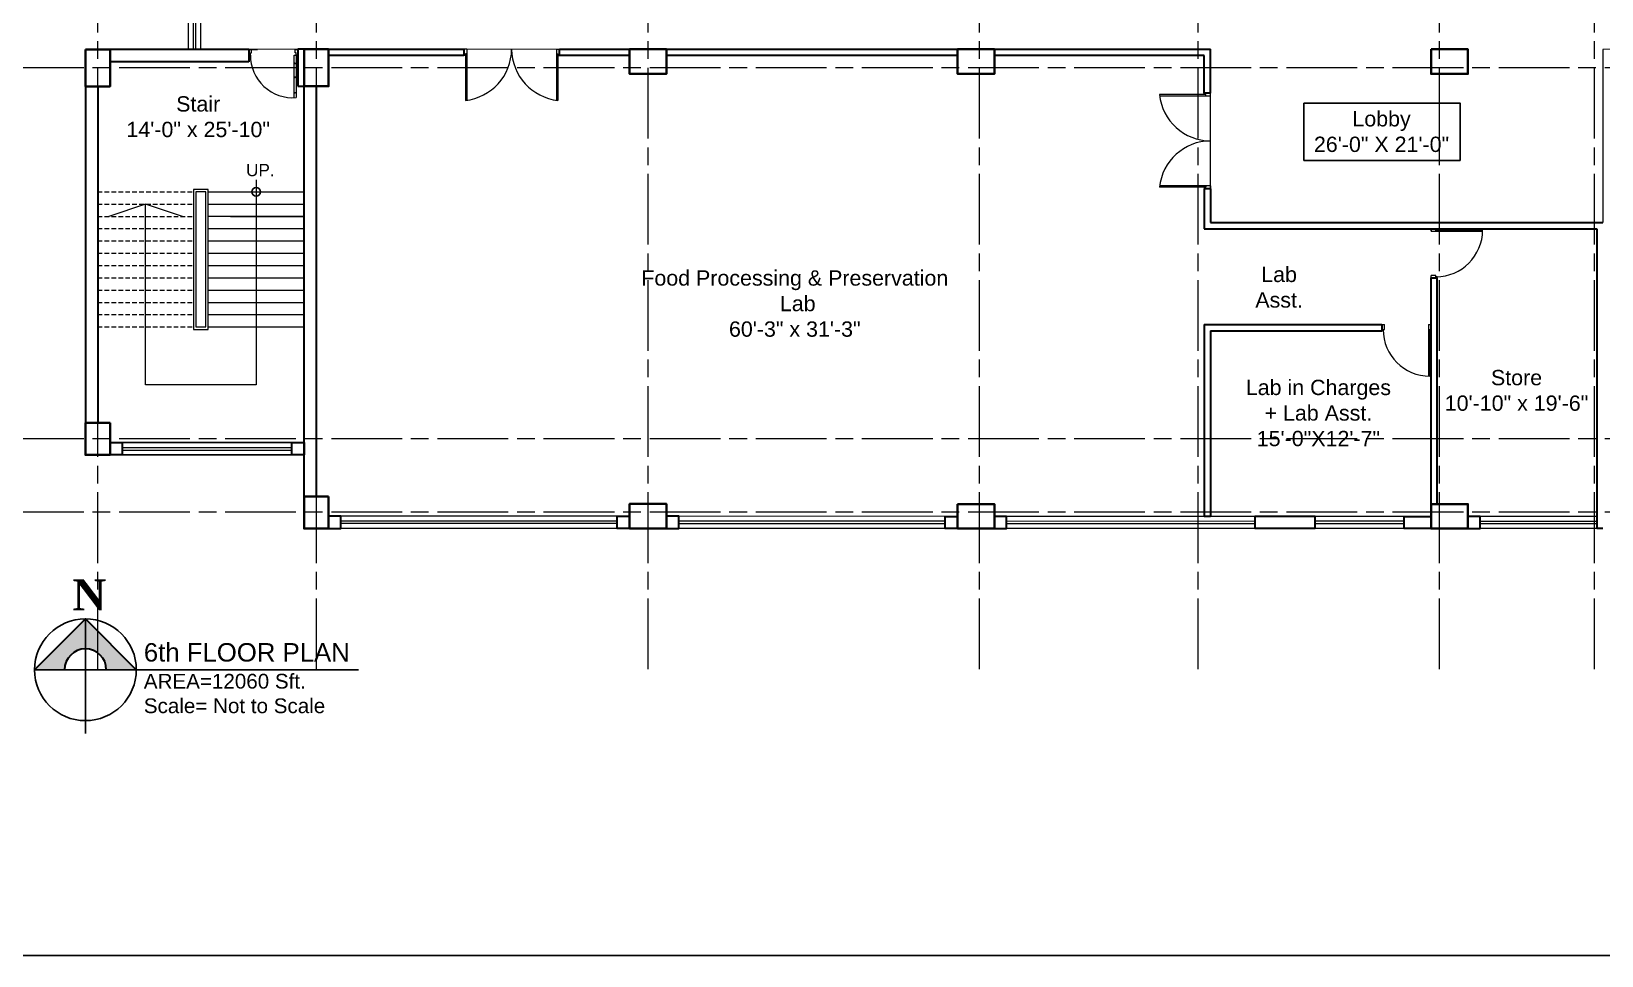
# Model space of a CAD drawing. Header units: inches. Extents: x -12 to 20935469, y -1604 to 24729220.
# Drawn here: x 20887924 to 20889202, y 24710015 to 24710768 of the extents above; entities that cross this region are included whole.
import ezdxf

# ---------------------------------------------------------------- set-up
doc = ezdxf.new("R2010")
doc.units = ezdxf.units.IN
doc.header["$LTSCALE"] = 0.03
doc.header["$MEASUREMENT"] = 0
doc.linetypes.add('ACAD_ISO08W100', pattern=[36, 24, -3, 6, -3])
doc.linetypes.add('DASHED2', pattern=[0.375, 0.25, -0.125])
for name, color, linetype, lineweight in [('column', 1, 'Continuous', 40), ('Door', 7, 'Continuous', 18), ('Gas', 21, 'Continuous', 5), ('Grid Line', 252, 'Continuous', 18), ('Hatch', 253, 'Continuous', 15), ('Low Wall', 7, 'Continuous', 30), ('Main Wall', 7, 'Continuous', 30), ('RAIL', 23, 'Continuous', 13), ('STAIR', 46, 'Continuous', 15), ('wind.', 150, 'Continuous', 20)]:
    doc.layers.add(name, color=color, linetype=linetype, lineweight=lineweight)
doc.layers.add('TEXT', color=7, linetype='Continuous')
doc.styles.add('2', font='swisscl.ttf')
doc.styles.get("Standard").update_dxf_attribs({"font": 'timesbd.ttf'})

# ---------------------------------------------------------------- blocks, each defined once
blk = doc.blocks.new('fff')
at = {"layer": 'Grid Line', "color": 252, "linetype": 'ACAD_ISO08W100', "lineweight": 9, "ltscale": 80, "true_color": 0x939598}
for p, q in [((20830948.3, 24723521.1), (20830948.3, 24724698.8)), ((20831126.3, 24723521.1), (20831126.3, 24724698.8)), ((20831396.3, 24723521.1), (20831396.3, 24724698.8)), ((20831666.3, 24723521.1), (20831666.3, 24724698.8)), ((20831844.3, 24723521.1), (20831844.3, 24724698.8)), ((20832040.8, 24723521.1), (20832040.8, 24724698.8)), ((20832166.8, 24723521.1), (20832166.8, 24724698.8)), ((20833096.9, 24724010.7), (20830726.1, 24724010.7)), ((20833096.9, 24723708.7), (20830726.1, 24723708.7)), ((20833096.9, 24723648.8), (20830726.1, 24723648.8))]:
    blk.add_line(p, q, dxfattribs=at)
blk = doc.blocks.new('Door_45')
at = {"layer": 'Door'}
for p, q in [((1.5, 5), (1.5, 44)), ((3.5, 44), (3.5, 5)), ((1.5, 40), (2.2, 40)), ((2.2, 40), (2.2, 39.5)), ((2.2, 39.5), (2.7, 39.5)), ((2.7, 39.5), (2.7, 40)), ((2.7, 40), (3.5, 40)), ((1.5, 25.8), (2.2, 25.8)), ((2.2, 25.8), (2.2, 25.3)), ((2.2, 25.3), (2.7, 25.3)), ((2.7, 25.8), (3.5, 25.8)), ((2.7, 25.3), (2.7, 25.8)), ((0, 0), (0, 5)), ((0, 5), (1.5, 5)), ((1.5, 12.6), (2.2, 12.6)), ((3.5, 5), (1.5, 5)), ((1.5, 5), (1.5, 3)), ((1.5, 3), (2.5, 3)), ((2.2, 12.6), (2.2, 13.1)), ((2.2, 13.1), (2.7, 13.1)), ((2.5, 3), (2.5, 0)), ((2.7, 13.1), (2.7, 12.6)), ((2.7, 12.6), (3.5, 12.6)), ((42.5, 3), (42.5, 0)), ((43.5, 3), (42.5, 3)), ((45, 5), (43.5, 5)), ((43.5, 5), (43.5, 3)), ((45, 0), (45, 5)), ((2.5, 0), (0, 0)), ((42.5, 0), (45, 0))]:
    blk.add_line(p, q, dxfattribs=at)
blk.add_arc((4.7, 5.3), 38.8, 359.6233, 94.6685, dxfattribs=at)
blk = doc.blocks.new('$D40')
at = {"layer": 'Door'}
for p, q in [((1, 4), (1, 42)), ((2, 0), (2, 42)), ((1, 5), (0, 5)), ((2, 0), (0, 0)), ((2, 4), (1, 4)), ((39, 4), (38, 4)), ((38, 4), (38, 0)), ((40, 0), (38, 0)), ((40, 5), (39, 5)), ((39, 5), (39, 4))]:
    blk.add_line(p, q, dxfattribs=at)
blk.add_arc((1, 4), 38, 0, 90, dxfattribs=at)

msp = doc.modelspace()

# ---------------------------------------------------------------- hatches: boundary and pattern name
at = {"layer": 'Low Wall'}
h = msp.add_hatch(color=256, dxfattribs=at)
h.paths.add_polyline_path([(20887951.1, 24710247.9), (20887926.7, 24710247.9), (20887968.1, 24710289.3), (20887968.1, 24710264.9, 0.414214)])
h.paths.add_polyline_path([(20887968.1, 24710264.9), (20887968.1, 24710289.3), (20888009.5, 24710247.9), (20887985.2, 24710247.9, 0.414214)])

# ---------------------------------------------------------------- linework, layer by layer
for p, q in [((20888108.3, 24710752.8), (20888006.1, 24710752.8)), ((20889063.6, 24710604.9), (20889063.6, 24710606.9)), ((20889068.6, 24710604.9), (20889068.6, 24710606.9)), ((20887993.1, 24710432.8), (20888141.1, 24710432.8)), ((20887993.1, 24710422.8), (20888141.1, 24710422.8)), ((20888176.1, 24710363), (20888176.1, 24710363)), ((20888286.1, 24710363), (20888286.1, 24710363)), ((20888451.1, 24710363), (20888451.1, 24710363)), ((20888718.1, 24710362.8), (20888718.1, 24710362.8)), ((20887968.1, 24710289.3), (20887968.1, 24710195.9)), ((20888009.5, 24710247.9), (20888190.4, 24710247.9))]:
    msp.add_line(p, q)
msp.add_lwpolyline([(20888960.1, 24710709.2), (20889087.3, 24710709.2), (20889087.3, 24710662.6), (20888960.1, 24710662.6)], close=True)
msp.add_lwpolyline([(20888009.5, 24710247.9), (20887926.7, 24710247.9)])
for centre, radius in [((20888107.1, 24710637), 3.61), ((20887968.1, 24710247.9), 41.4)]:
    msp.add_circle(centre, radius)
at = {"layer": 'column', "lineweight": 40, "ltscale": 20}
for points in [[(20887968.1, 24710752.8), (20887988.1, 24710752.8), (20887988.1, 24710722.8), (20887968.1, 24710722.8)], [(20888146.1, 24710753), (20888166.1, 24710753), (20888166.1, 24710723), (20888146.1, 24710723)], [(20888411.1, 24710753), (20888411.1, 24710733), (20888441.1, 24710733), (20888441.1, 24710753)], [(20888678.1, 24710753), (20888678.1, 24710733), (20888708.1, 24710733), (20888708.1, 24710753)], [(20889063.6, 24710753), (20889063.6, 24710733), (20889093.6, 24710733), (20889093.6, 24710753)], [(20887988.1, 24710448.8), (20887968.1, 24710448.8), (20887968.1, 24710422.8), (20887988.1, 24710422.8)], [(20888166.1, 24710388.9), (20888146.1, 24710388.9), (20888146.1, 24710362.9), (20888166.1, 24710362.9)], [(20888441.1, 24710362.9), (20888441.1, 24710382.9), (20888411.1, 24710382.9), (20888411.1, 24710362.9)], [(20888678.1, 24710382.8), (20888678.1, 24710362.8), (20888708.1, 24710362.8), (20888708.1, 24710382.8)], [(20889063.6, 24710382.8), (20889063.6, 24710362.8), (20889093.6, 24710362.8), (20889093.6, 24710382.8)]]:
    msp.add_lwpolyline(points, close=True, dxfattribs=at)
at = {"layer": 'Defpoints'}
msp.add_lwpolyline([(20887723.6, 24711473.8), (20890162.4, 24711473.8), (20890162.4, 24710015.2), (20887723.6, 24710015.2)], close=True, dxfattribs=at)
at = {"layer": 'Door'}
for p, q in [((20888278.7, 24710753), (20888276.1, 24710753)), ((20888278.7, 24710753), (20888278.7, 24710711.4)), ((20888351.5, 24710753), (20888351.5, 24710711.4)), ((20888351.5, 24710753), (20888354.1, 24710753)), ((20888277.4, 24710748), (20888276.1, 24710748)), ((20888277.4, 24710749.3), (20888277.4, 24710711.4)), ((20888278.7, 24710749.3), (20888277.4, 24710749.3)), ((20888351.5, 24710749.3), (20888352.8, 24710749.3)), ((20888352.8, 24710749.3), (20888352.8, 24710711.4)), ((20888352.8, 24710748), (20888354.1, 24710748)), ((20888880.3, 24710716.1), (20888842.4, 24710716.1)), ((20888884, 24710714.8), (20888842.5, 24710714.8)), ((20888879, 24710716.1), (20888879, 24710717.4)), ((20888880.3, 24710714.8), (20888880.3, 24710716.1)), ((20888884, 24710714.8), (20888884, 24710717.4)), ((20888880.3, 24710640.7), (20888842.4, 24710640.7)), ((20888884, 24710642), (20888842.5, 24710642)), ((20888879, 24710640.7), (20888879, 24710639.4)), ((20888880.3, 24710642), (20888880.3, 24710640.7)), ((20888884, 24710642), (20888884, 24710639.4))]:
    msp.add_line(p, q, dxfattribs=at)
for centre, start, end in [((20888272.8, 24710753.4), 276.2217, 359.4094), ((20888357.4, 24710753.4), 180.5906, 263.7783), ((20888884.5, 24710720.7), 186.2217, 269.4094), ((20888884.5, 24710636.2), 90.5906, 173.7783)]:
    msp.add_arc(centre, 42.3, start, end, dxfattribs=at)
at = {"layer": 'Gas', "color": 0, "lineweight": 5}
for points in [[(20888068.1, 24710639), (20888056.1, 24710639), (20888056.1, 24710525), (20888068.1, 24710525)], [(20888066.1, 24710637), (20888058.1, 24710637), (20888058.1, 24710527), (20888066.1, 24710527)]]:
    msp.add_lwpolyline(points, close=True, dxfattribs=at)
at = {"layer": 'Hatch', "lineweight": 0}
msp.add_lwpolyline([(20888062.1, 24710873.2), (20888884, 24710873.2), (20888884, 24711188), (20889063.6, 24711187.9), (20889063.6, 24710873), (20889897.6, 24710873), (20889897.6, 24710753), (20889793.6, 24710753), (20889518.6, 24710753), (20889203.6, 24710752.9), (20889203.6, 24710611.9), (20888884, 24710611.9), (20888884, 24710753), (20888062.1, 24710752.8)], close=True, dxfattribs=at)
at = {"layer": 'Low Wall', "color": 0}
msp.add_lwpolyline([(20887926.7, 24710247.9), (20887968.1, 24710289.3), (20888009.5, 24710247.9)], dxfattribs=at)
at = {"layer": 'Low Wall'}
msp.add_arc((20887968.1, 24710247.9), 17, 0, 180, dxfattribs=at)
at = {"layer": 'Main Wall', "lineweight": 30}
for p, q in [((20888101.1, 24710752.8), (20887988.1, 24710752.8)), ((20888101.1, 24710752.8), (20888101.1, 24710742.8)), ((20888146.1, 24710753), (20888141.1, 24710753)), ((20888141.1, 24710753), (20888141.1, 24710723)), ((20888166.1, 24710753), (20888276.1, 24710753)), ((20888276.1, 24710753), (20888276.1, 24710748)), ((20888354.1, 24710753), (20888411.1, 24710753)), ((20888354.1, 24710748.1), (20888354.1, 24710753)), ((20888441.1, 24710753), (20888884, 24710753)), ((20888884, 24710717.4), (20888884, 24710753)), ((20888101.1, 24710742.8), (20887988.1, 24710742.8)), ((20888276.1, 24710748), (20888166.1, 24710748)), ((20888411.1, 24710748.1), (20888354.1, 24710748.1)), ((20888678.1, 24710748), (20888441.1, 24710748)), ((20888879, 24710748), (20888708.1, 24710748)), ((20888879, 24710717.4), (20888879, 24710748)), ((20887968.1, 24710722.8), (20887968.1, 24710448.8)), ((20887978.1, 24710722.8), (20887978.1, 24710448.8)), ((20888141.1, 24710723), (20888146.1, 24710723)), ((20888146.1, 24710362.9), (20888146.1, 24710722.9)), ((20888156.1, 24710388.9), (20888156.1, 24710722.9)), ((20888884, 24710717.4), (20888879, 24710717.4)), ((20888879, 24710639.4), (20888879, 24710606.9)), ((20888884, 24710639.4), (20888879, 24710639.4)), ((20888884, 24710639.4), (20888884, 24710611.9)), ((20888884, 24710611.9), (20889203.6, 24710611.9)), ((20888879, 24710606.9), (20889198.6, 24710606.9)), ((20889198.6, 24710606.9), (20889198.6, 24710362.8)), ((20889063.6, 24710382.8), (20889063.6, 24710566.9)), ((20889063.6, 24710566.9), (20889068.6, 24710566.9)), ((20889068.6, 24710382.8), (20889068.6, 24710566.9)), ((20888879, 24710528.9), (20888879, 24710372.9)), ((20888879, 24710528.9), (20889023.6, 24710528.9)), ((20888884, 24710523.9), (20888884, 24710372.9)), ((20888884, 24710523.9), (20889023.6, 24710523.9)), ((20889023.6, 24710528.9), (20889023.6, 24710523.9)), ((20888879, 24710372.9), (20888884, 24710372.9)), ((20888969.3, 24710362.8), (20888969.3, 24710372.8)), ((20889203.6, 24710362.8), (20889198.6, 24710362.8))]:
    msp.add_line(p, q, dxfattribs=at)
at = {"layer": 'Main Wall'}
for points in [[(20887988.1, 24710432.8), (20887998.1, 24710432.8), (20887998.1, 24710422.8), (20887988.1, 24710422.8)], [(20888136.1, 24710432.8), (20888146.1, 24710432.8), (20888146.1, 24710422.8), (20888136.1, 24710422.8)]]:
    msp.add_lwpolyline(points, close=True, dxfattribs=at)
at = {"layer": 'Main Wall', "lineweight": 30}
for points in [[(20888166.1, 24710363), (20888176.1, 24710363), (20888176.1, 24710373), (20888166.1, 24710373)], [(20888411.1, 24710363), (20888401.1, 24710363), (20888401.1, 24710373), (20888411.1, 24710373)], [(20888441.1, 24710363), (20888451.1, 24710363), (20888451.1, 24710373), (20888441.1, 24710373)], [(20888678.1, 24710362.8), (20888668.1, 24710362.8), (20888668.1, 24710372.8), (20888678.1, 24710372.8)], [(20888708.1, 24710362.8), (20888718.1, 24710362.8), (20888718.1, 24710372.8), (20888708.1, 24710372.8)], [(20888969.3, 24710362.8), (20888920.3, 24710362.8), (20888920.3, 24710372.9), (20888969.3, 24710372.9)], [(20889063.6, 24710362.8), (20889041.6, 24710362.8), (20889041.6, 24710372.8), (20889063.6, 24710372.8)], [(20889093.6, 24710362.8), (20889103.6, 24710362.8), (20889103.6, 24710372.8), (20889093.6, 24710372.8)]]:
    msp.add_lwpolyline(points, dxfattribs=at)
at = {"layer": 'RAIL', "lineweight": 9}
for p, q in [((20888107.1, 24710646.7), (20888107.1, 24710480)), ((20888017.1, 24710627), (20887987.1, 24710617)), ((20888017.1, 24710480), (20888017.1, 24710627)), ((20888047.1, 24710617), (20888017.1, 24710627)), ((20888146.1, 24710617), (20888068.1, 24710617)), ((20888107.1, 24710480), (20888017.1, 24710480))]:
    msp.add_line(p, q, dxfattribs=at)
at = {"layer": 'STAIR', "color": 32, "linetype": 'DASHED2', "lineweight": 5, "ltscale": 500}
for p, q in [((20887978.1, 24710637), (20888056.1, 24710637)), ((20887978.1, 24710627), (20888056.1, 24710627)), ((20887978.1, 24710617), (20888056.1, 24710617)), ((20887978.1, 24710607), (20888056.1, 24710607)), ((20887978.1, 24710597), (20888056.1, 24710597)), ((20887978.1, 24710587), (20888056.1, 24710587)), ((20887978.1, 24710577), (20888056.1, 24710577)), ((20887978.1, 24710567), (20888056.1, 24710567)), ((20887978.1, 24710557), (20888056.1, 24710557)), ((20887978.1, 24710547), (20888056.1, 24710547)), ((20887978.1, 24710537), (20888056.1, 24710537)), ((20887978.1, 24710527), (20888056.1, 24710527))]:
    msp.add_line(p, q, dxfattribs=at)
at = {"layer": 'STAIR', "color": 32, "lineweight": 5}
for p, q in [((20888068.1, 24710637), (20888146.1, 24710637)), ((20888068.1, 24710627), (20888146.1, 24710627)), ((20888086.1, 24710617), (20888146.1, 24710617)), ((20888068.1, 24710607), (20888146.1, 24710607)), ((20888068.1, 24710597), (20888146.1, 24710597)), ((20888068.1, 24710587), (20888146.1, 24710587)), ((20888068.1, 24710577), (20888146.1, 24710577)), ((20888068.1, 24710567), (20888146.1, 24710567)), ((20888068.1, 24710557), (20888146.1, 24710557)), ((20888068.1, 24710547), (20888146.1, 24710547)), ((20888068.1, 24710537), (20888146.1, 24710537)), ((20888068.1, 24710527), (20888146.1, 24710527))]:
    msp.add_line(p, q, dxfattribs=at)
at = {"layer": 'wind.'}
for p, q in [((20888052.1, 24710753), (20888052.1, 24710873.1)), ((20888056.1, 24710752.8), (20888056.1, 24710873.1)), ((20888058.1, 24710752.8), (20888058.1, 24710873.1)), ((20888062.1, 24710752.8), (20888062.1, 24710873.1)), ((20887998.1, 24710428.8), (20888136.1, 24710428.8)), ((20887998.1, 24710426.8), (20888136.1, 24710426.8))]:
    msp.add_line(p, q, dxfattribs=at)
at = {"layer": 'wind.', "lineweight": 5}
for p, q in [((20888401.1, 24710373), (20888176.1, 24710373)), ((20888401.1, 24710369), (20888176.1, 24710369)), ((20888668.1, 24710372.8), (20888451.1, 24710373)), ((20888668.1, 24710368.8), (20888451.1, 24710368.8)), ((20888920.3, 24710372.8), (20888718.1, 24710372.8)), ((20888920.3, 24710368.8), (20888718.1, 24710368.7)), ((20888969.3, 24710372.9), (20889041.6, 24710372.9)), ((20889041.6, 24710368.8), (20888969.3, 24710368.8)), ((20889198.6, 24710372.8), (20889103.6, 24710372.8)), ((20889198.6, 24710368.7), (20889103.6, 24710368.7)), ((20888401.1, 24710367), (20888176.1, 24710367)), ((20888401.1, 24710363), (20888176.1, 24710363)), ((20888411.1, 24710367), (20888411.1, 24710367)), ((20888668.1, 24710366.8), (20888451.1, 24710366.8)), ((20888668.1, 24710362.8), (20888451.1, 24710363)), ((20888920.3, 24710366.8), (20888718.1, 24710366.7)), ((20889041.6, 24710362.8), (20888718.1, 24710362.8)), ((20889041.6, 24710366.8), (20888969.3, 24710366.8)), ((20889198.6, 24710366.7), (20889103.6, 24710366.7)), ((20889198.6, 24710362.8), (20889103.6, 24710362.8))]:
    msp.add_line(p, q, dxfattribs=at)

# ---------------------------------------------------------------- block references
at = {"layer": 'Door', "color": 250, "ltscale": 20, "xscale": 0.8888888888759539, "yscale": 0.8888888888759539, "zscale": 0.8888888888759539, "rotation": 180}
msp.add_blockref('Door_45', (20888141.1, 24710752.8), dxfattribs=at)
at = {"layer": 'Door'}
for p, rotation in [((20889063.6, 24710606.9), 270), ((20889063.6, 24710528.9), 180)]:
    msp.add_blockref('$D40', p, dxfattribs=dict(at, rotation=rotation))
at = {"layer": 'wind.', "lineweight": 5}
msp.add_blockref('fff', (57029.8, -13272.7), dxfattribs=at)

# ---------------------------------------------------------------- texts
msp.add_text('N', height=25.2).set_placement((20887957.5, 24710296.3))
at = {"layer": 'TEXT', "color": 30, "lineweight": 5, "ltscale": 20, "attachment_point": 2, "style": '2'}
for s, width, gutter_width, insert, char_height in [('\\pxsm1;{\\fArial|b0|i0|c0|p34;\\C0;Stair\\P14\'-0" x 25\'-10"  }', 189.364, 0.282, (20888059.9, 24710714.8), 12.476), ('\\pxsm1,qc;{\\fArial|b0|i0|c0|p34;\\C0;Lobby\\P26\'-0" X 21\'-0" }', 146.388, 0.75, (20889023.3, 24710702.7), 12.476), ('{\\fArial|b0|i0|c0|p34;\\C0;UP.}', 104.76, 0.5, (20888110.5, 24710659.7), 10), ('\\pxsm1;{\\fArial|b0|i0|c0|p34;\\C0;Food Processing & Preservation\\P Lab\\P\\pt7;60\'-3" x 31\'-3" }', 335.264, 0.75, (20888545.6, 24710573.1), 12.476), ('{\\fArial|b0|i0|c0|p34;\\C0;Lab Asst. }', 49.47, 0.5, (20888939.9, 24710576), 12.476), ('{\\fArial|b0|i0|c0|p34;\\C0;Lab in Charges + Lab Asst. \\P15\'-0"X12\'-7"}', 125.693, 0.5, (20888971.9, 24710484), 12.476), ('\\pxsm1;{\\fArial|b0|i0|c0|p34;\\C0;Store\\P10\'-10" x 19\'-6" }', 269.435, 0.75, (20889133.2, 24710492), 12.476), ('\\A1;\\pxql;{\\fArial|b0|i0|c0|p34;\\C0;6th FLOOR PLAN \\P\\H0.8x;AREA=12060 Sft.\\PScale= \\H1x;Not to Scale}', 640.124, 0.5, (20888335.7, 24710269.6), 15)]:
    msp.add_mtext_dynamic_manual_height_columns(s, width=width, gutter_width=gutter_width, heights=[0], dxfattribs=dict(at, insert=insert, char_height=char_height))

doc.saveas('drawing.dxf')
